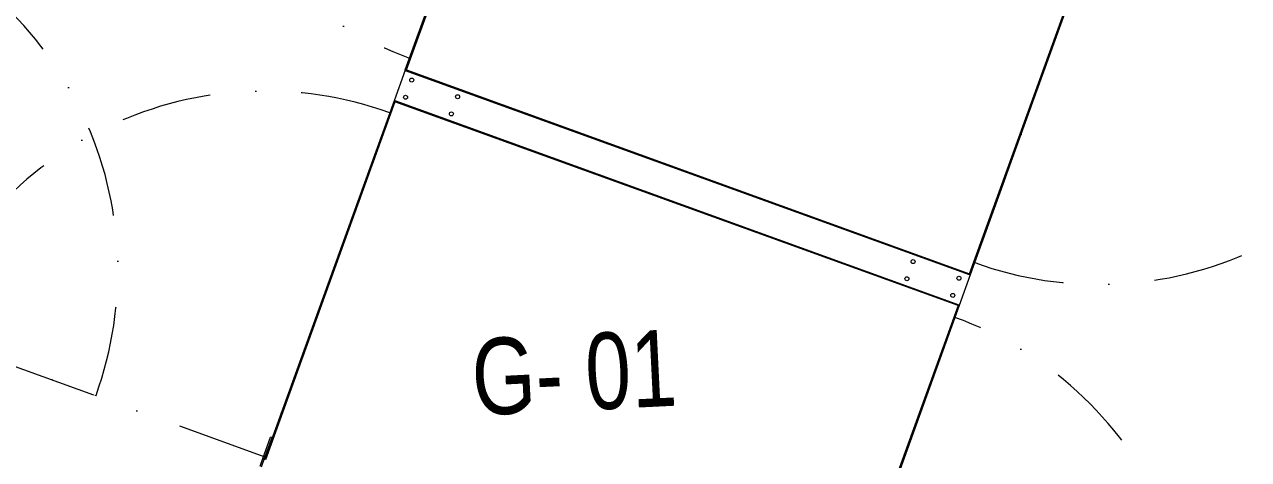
# Model space of a CAD drawing. Header units: metres. Extents: x -17822 to 152406, y -4219 to 19791.
# Drawn here: x 118338.3 to 118674.4, y 5843.2 to 5962.5 of the extents above; entities that cross this region are included whole.
import ezdxf

# ---------------------------------------------------------------- set-up
doc = ezdxf.new("R2010")
doc.units = ezdxf.units.M
doc.header["$LTSCALE"] = 100
doc.header["$MEASUREMENT"] = 0
doc.linetypes.add('DASHDOT', pattern=[1, 0.5, -0.25, 0, -0.25])
doc.linetypes.add('DASHDOT2', pattern=[0.5, 0.25, -0.125, 0, -0.125])
doc.layers.get('0').update_dxf_attribs({"color": 9, "lineweight": 9})
doc.layers.add('TEKSAN', color=7, linetype='Continuous', lineweight=9)
doc.layers.add('Ölçü', color=9, linetype='Continuous', lineweight=9)
doc.styles.add('CENTURY', font='GOTHIC.TTF', dxfattribs={"width": 0.8})
doc.styles.get("Standard").update_dxf_attribs({"font": 'ARIALN.TTF'})
doc.dimstyles.new('TEKSAN', dxfattribs={"dimtxt": 17, "dimasz": 8, "dimexe": 2, "dimexo": 2, "dimgap": 3, "dimtad": 1, "dimdec": 0, "dimzin": 0, "dimdsep": 46, "dimtxsty": 'Standard', "dimcen": 0.09, "dimclrd": 160, "dimclre": 252, "dimclrt": 160, "dimadec": 0, "dimazin": 0, "dimtfac": 1, "dimtdec": 0, "dimtofl": 0, "dimtmove": 0, "dimatfit": 3, "dimfxl": 1, "dimtolj": 1, "dimtzin": 0, "dimarcsym": 0})

# ---------------------------------------------------------------- blocks, each defined once
blk = doc.blocks.new('K500H165_üst')
at = {"color": 7, "linetype": 'Continuous', "lineweight": 15}
for p, q in [((-155.86, 82.5), (-260.64, 82.5)), ((-156, 82.2), (-260.5, 82.2)), ((-156, -82.2), (-156, 82.2)), ((-155.84, 82.25), (-155.95, 82.25)), ((-155.88, 82.33), (-155.88, 82.32)), ((-155.86, 82.5), (-155.86, 82.35)), ((-155.86, 82.5), (-155.84, 82.5)), ((-155.7, 82.34), (-155.85, 82.34)), ((-155.82, 82.5), (-155.84, 82.5)), ((-155.84, 82.34), (-155.84, 82.25)), ((-155.82, 82.5), (-146.88, 82.5)), ((-155.82, 82.5), (-155.82, 82.34)), ((-155.7, 82.34), (-155.7, -82.34)), ((-147, -82.34), (-147, 82.34)), ((-147, 82.34), (-146.85, 82.34)), ((-146.86, 82.5), (-146.88, 82.5)), ((-146.88, 82.5), (-146.88, 82.34)), ((-146.84, 82.5), (-146.86, 82.5)), ((-146.84, 82.5), (-146.84, 82.35)), ((-146.84, 82.5), (-42.06, 82.5)), ((-146.82, 82.32), (-146.82, 82.33)), ((-146.7, 82.2), (-42.2, 82.2)), ((-146.7, 82.2), (-146.7, -82.2)), ((-155.86, -82.5), (-260.64, -82.5)), ((-156, -82.2), (-260.5, -82.2)), ((-155.88, -82.32), (-155.88, -82.33)), ((-155.86, -82.5), (-155.86, -82.35)), ((-155.86, -82.5), (-155.84, -82.5)), ((-155.7, -82.34), (-155.85, -82.34)), ((-155.84, -82.5), (-155.82, -82.5)), ((-155.82, -82.34), (-155.82, -82.5)), ((-155.82, -82.5), (-146.88, -82.5)), ((-147, -82.34), (-146.85, -82.34)), ((-146.88, -82.34), (-146.88, -82.5)), ((-146.88, -82.5), (-146.86, -82.5)), ((-146.86, -82.34), (-146.86, -82.25)), ((-146.84, -82.5), (-146.86, -82.5)), ((-146.84, -82.5), (-146.84, -82.35)), ((-146.84, -82.5), (-42.06, -82.5)), ((-146.82, -82.33), (-146.82, -82.32)), ((-146.7, -82.2), (-42.2, -82.2)), ((-48.55, -82.5), (-48.55, -82.6)), ((-48.55, -82.6), (-48.55, -83)), ((-42.3, -82.6), (-48.55, -82.6)), ((-42.3, -83), (-48.55, -83)), ((-42.3, -82.6), (-42.3, -83)), ((-40.05, -82.6), (-42.3, -82.6)), ((-40.05, -83), (-42.3, -83))]:
    blk.add_line(p, q, dxfattribs=at)
at = {"color": 252, "linetype": 'DASHDOT2'}
for points in [[(-159.35, 82.5), (-259.85, 82.5), (-259.85, 183, -0.414214)], [(-143.35, 82.5), (-42.85, 82.5), (-42.85, 183, 0.414214)], [(-159.35, -82.5), (-259.85, -82.5), (-259.85, -183, 0.414214)], [(-143.35, -82.5), (-42.85, -82.5), (-42.85, -183, -0.414214)]]:
    blk.add_lwpolyline(points, format="xyb", close=True, dxfattribs=at)
at = {"color": 7, "linetype": 'Continuous', "lineweight": 15, "flags": 128}
for points in [[(-156, 82.2), (-156, 82.2)], [(-146.7, 82.2), (-146.7, 82.2)], [(-156, -82.2), (-156, -82.2)], [(-146.7, -82.2), (-146.7, -82.2)]]:
    blk.add_lwpolyline(points, dxfattribs=at)
at = {"color": 7, "linetype": 'Continuous', "lineweight": 15}
for centre in [(-153.85, 79.9), (-148.85, 79.9), (-153.85, 66.5), (-148.85, 66.5), (-153.85, -66.5), (-148.85, -66.5), (-153.85, -79.9), (-148.85, -79.9)]:
    blk.add_circle(centre, 0.55, dxfattribs=at)
for points, knots in [([(-155.86, 82.5), (-155.86, 82.5), (-155.86, 82.49), (-155.87, 82.47), (-155.89, 82.43), (-155.91, 82.39), (-155.95, 82.31), (-155.98, 82.24), (-156, 82.2)], [0, 0, 0, 0, 0.153179, 0.293503, 0.421613, 0.538092, 0.713617, 1, 1, 1, 1]), ([(-155.86, 82.35), (-155.86, 82.35), (-155.86, 82.35), (-155.87, 82.33), (-155.89, 82.32), (-155.91, 82.29), (-155.95, 82.26), (-155.98, 82.22), (-156, 82.2)], [0, 0, 0, 0, 0.136493, 0.264111, 0.384399, 0.499493, 0.685703, 1, 1, 1, 1]), ([(-156, 82.2), (-155.96, 82.22), (-155.89, 82.26), (-155.79, 82.3), (-155.73, 82.33), (-155.7, 82.34), (-155.7, 82.34), (-155.7, 82.34)], [0, 0, 0, 0, 0.252699, 0.503328, 0.726635, 0.927891, 1, 1, 1, 1]), ([(-156, 82.2), (-155.98, 82.22), (-155.94, 82.26), (-155.89, 82.31), (-155.86, 82.33), (-155.85, 82.34), (-155.85, 82.34), (-155.85, 82.34)], [0, 0, 0, 0, 0.343073, 0.552486, 0.764063, 0.944231, 1, 1, 1, 1]), ([(-147, 82.34), (-147, 82.34), (-146.99, 82.34), (-146.94, 82.32), (-146.87, 82.29), (-146.79, 82.24), (-146.73, 82.21), (-146.7, 82.2)], [0, 0, 0, 0, 0.196063, 0.392161, 0.589982, 0.796036, 1, 1, 1, 1]), ([(-146.85, 82.34), (-146.85, 82.34), (-146.85, 82.34), (-146.83, 82.32), (-146.79, 82.29), (-146.75, 82.25), (-146.72, 82.22), (-146.7, 82.2)], [0, 0, 0, 0, 0.160614, 0.320986, 0.486605, 0.749065, 1, 1, 1, 1]), ([(-146.7, 82.2), (-146.72, 82.24), (-146.75, 82.31), (-146.79, 82.38), (-146.81, 82.43), (-146.83, 82.47), (-146.84, 82.49), (-146.84, 82.5), (-146.84, 82.5)], [0, 0, 0, 0, 0.265317, 0.463009, 0.576158, 0.702987, 0.844133, 1, 1, 1, 1]), ([(-146.7, 82.2), (-146.72, 82.22), (-146.75, 82.25), (-146.79, 82.29), (-146.81, 82.32), (-146.83, 82.33), (-146.84, 82.35), (-146.84, 82.35), (-146.84, 82.35)], [0, 0, 0, 0, 0.293439, 0.501935, 0.613243, 0.732275, 0.860737, 1, 1, 1, 1]), ([(-155.7, -82.34), (-155.7, -82.34), (-155.71, -82.34), (-155.76, -82.32), (-155.83, -82.29), (-155.91, -82.24), (-155.97, -82.21), (-156, -82.2)], [0, 0, 0, 0, 0.196063, 0.392163, 0.589989, 0.796043, 1, 1, 1, 1]), ([(-156, -82.2), (-155.98, -82.24), (-155.95, -82.31), (-155.91, -82.38), (-155.89, -82.43), (-155.87, -82.47), (-155.86, -82.49), (-155.86, -82.5), (-155.86, -82.5)], [0, 0, 0, 0, 0.265315, 0.463012, 0.576156, 0.702983, 0.84413, 1, 1, 1, 1]), ([(-156, -82.2), (-155.98, -82.22), (-155.95, -82.25), (-155.91, -82.29), (-155.89, -82.32), (-155.87, -82.33), (-155.86, -82.35), (-155.86, -82.35), (-155.86, -82.35)], [0, 0, 0, 0, 0.293441, 0.501928, 0.613232, 0.732273, 0.860737, 1, 1, 1, 1]), ([(-155.85, -82.34), (-155.85, -82.34), (-155.85, -82.34), (-155.87, -82.32), (-155.91, -82.29), (-155.95, -82.25), (-155.98, -82.22), (-156, -82.2)], [0, 0, 0, 0, 0.160617, 0.320993, 0.486619, 0.749065, 1, 1, 1, 1]), ([(-146.7, -82.2), (-146.74, -82.22), (-146.81, -82.26), (-146.91, -82.3), (-146.97, -82.33), (-147, -82.34), (-147, -82.34), (-147, -82.34)], [0, 0, 0, 0, 0.2527, 0.503327, 0.726634, 0.927892, 1, 1, 1, 1]), ([(-146.7, -82.2), (-146.72, -82.22), (-146.76, -82.26), (-146.81, -82.31), (-146.84, -82.33), (-146.85, -82.34), (-146.85, -82.34), (-146.85, -82.34)], [0, 0, 0, 0, 0.343064, 0.552492, 0.764063, 0.944231, 1, 1, 1, 1]), ([(-146.84, -82.35), (-146.84, -82.35), (-146.84, -82.35), (-146.83, -82.33), (-146.81, -82.32), (-146.79, -82.29), (-146.75, -82.26), (-146.72, -82.22), (-146.7, -82.2)], [0, 0, 0, 0, 0.13649, 0.264107, 0.384404, 0.499505, 0.685719, 1, 1, 1, 1]), ([(-146.84, -82.5), (-146.84, -82.5), (-146.84, -82.49), (-146.83, -82.47), (-146.81, -82.43), (-146.79, -82.39), (-146.75, -82.31), (-146.72, -82.24), (-146.7, -82.2)], [0, 0, 0, 0, 0.153179, 0.293509, 0.421619, 0.538092, 0.713618, 1, 1, 1, 1])]:
    blk.add_open_spline(points, degree=3, knots=knots, dxfattribs=at)
blk = doc.blocks.new('*D542')
at = {"layer": 'TEKSAN', "color": 252, "lineweight": -2, "transparency": 16777216}
for p, q in [((118778.97, 6092.51), (118829.94, 6074.03)), ((118568.87, 5513.31), (118619.84, 5494.82))]:
    blk.add_line(p, q, dxfattribs=at)
at = {"layer": 'TEKSAN', "color": 160, "lineweight": -2, "transparency": 16777216}
blk.add_line((118620.69, 5503.03), (118825.33, 6067.19), dxfattribs=at)
at = {"layer": 'TEKSAN', "color": 160, "transparency": 16777216}
for points in [[(118824.08, 6067.64), (118826.58, 6066.73), (118828.06, 6074.71)], [(118619.43, 5503.48), (118621.94, 5502.57), (118617.96, 5495.51)]]:
    blk.add_solid(points, dxfattribs=at)
at = {"layer": 'TEKSAN', "color": 160, "transparency": 16777216, "insert": (118712.03, 5789.09), "char_height": 17, "attachment_point": 5, "rotation": 70.0624}
blk.add_mtext('\\A1;616', dxfattribs=at)

msp = doc.modelspace()

# ---------------------------------------------------------------- block references
at = {"layer": 'TEKSAN', "rotation": 250.1125129141476}
for p in [(118171.3, 5882.71), (118467.45, 5775.4)]:
    msp.add_blockref('K500H165_üst', p, dxfattribs=at)

# ---------------------------------------------------------------- texts
at = {"layer": 'Ölçü', "color": 1, "linetype": 'DASHDOT', "style": 'CENTURY', "width": 0.8}
msp.add_text('G- 01', height=21, rotation=2.8237, dxfattribs=at).set_placement((118461.68, 5855.19))

# ---------------------------------------------------------------- dimensions: what is measured, and where the dimension line sits
at = {"layer": 'TEKSAN'}
dim = msp.add_aligned_dim(p1=(118566.99, 5513.99), p2=(118777.09, 6093.2), distance=-54.22, dimstyle='TEKSAN', dxfattribs=at)
dim.commit()
dim.dimension.update_dxf_attribs({"geometry": '*D542', "text_midpoint": (118712.03, 5789.09)})

doc.saveas('drawing.dxf')
